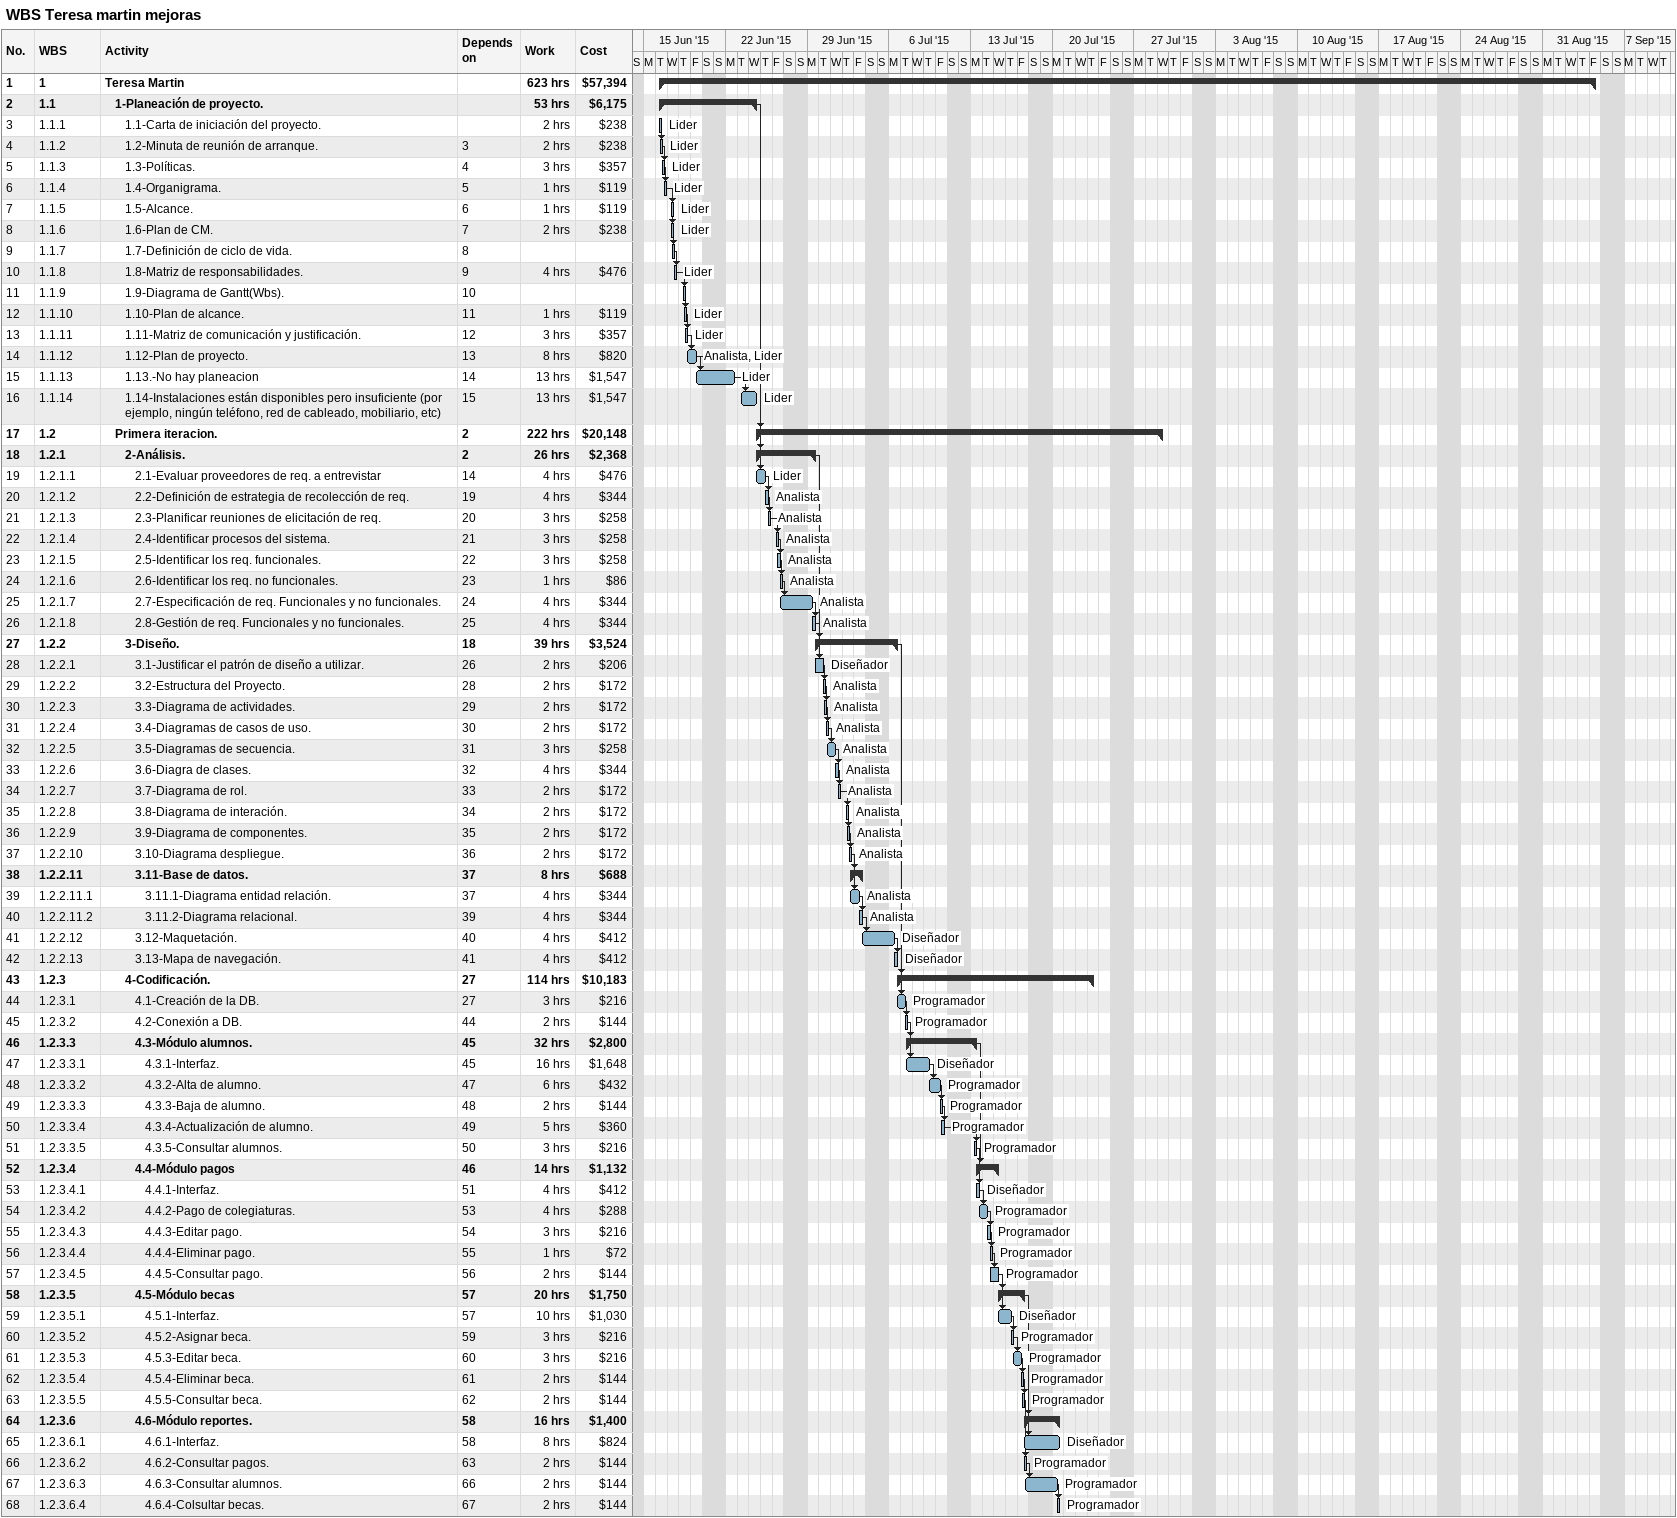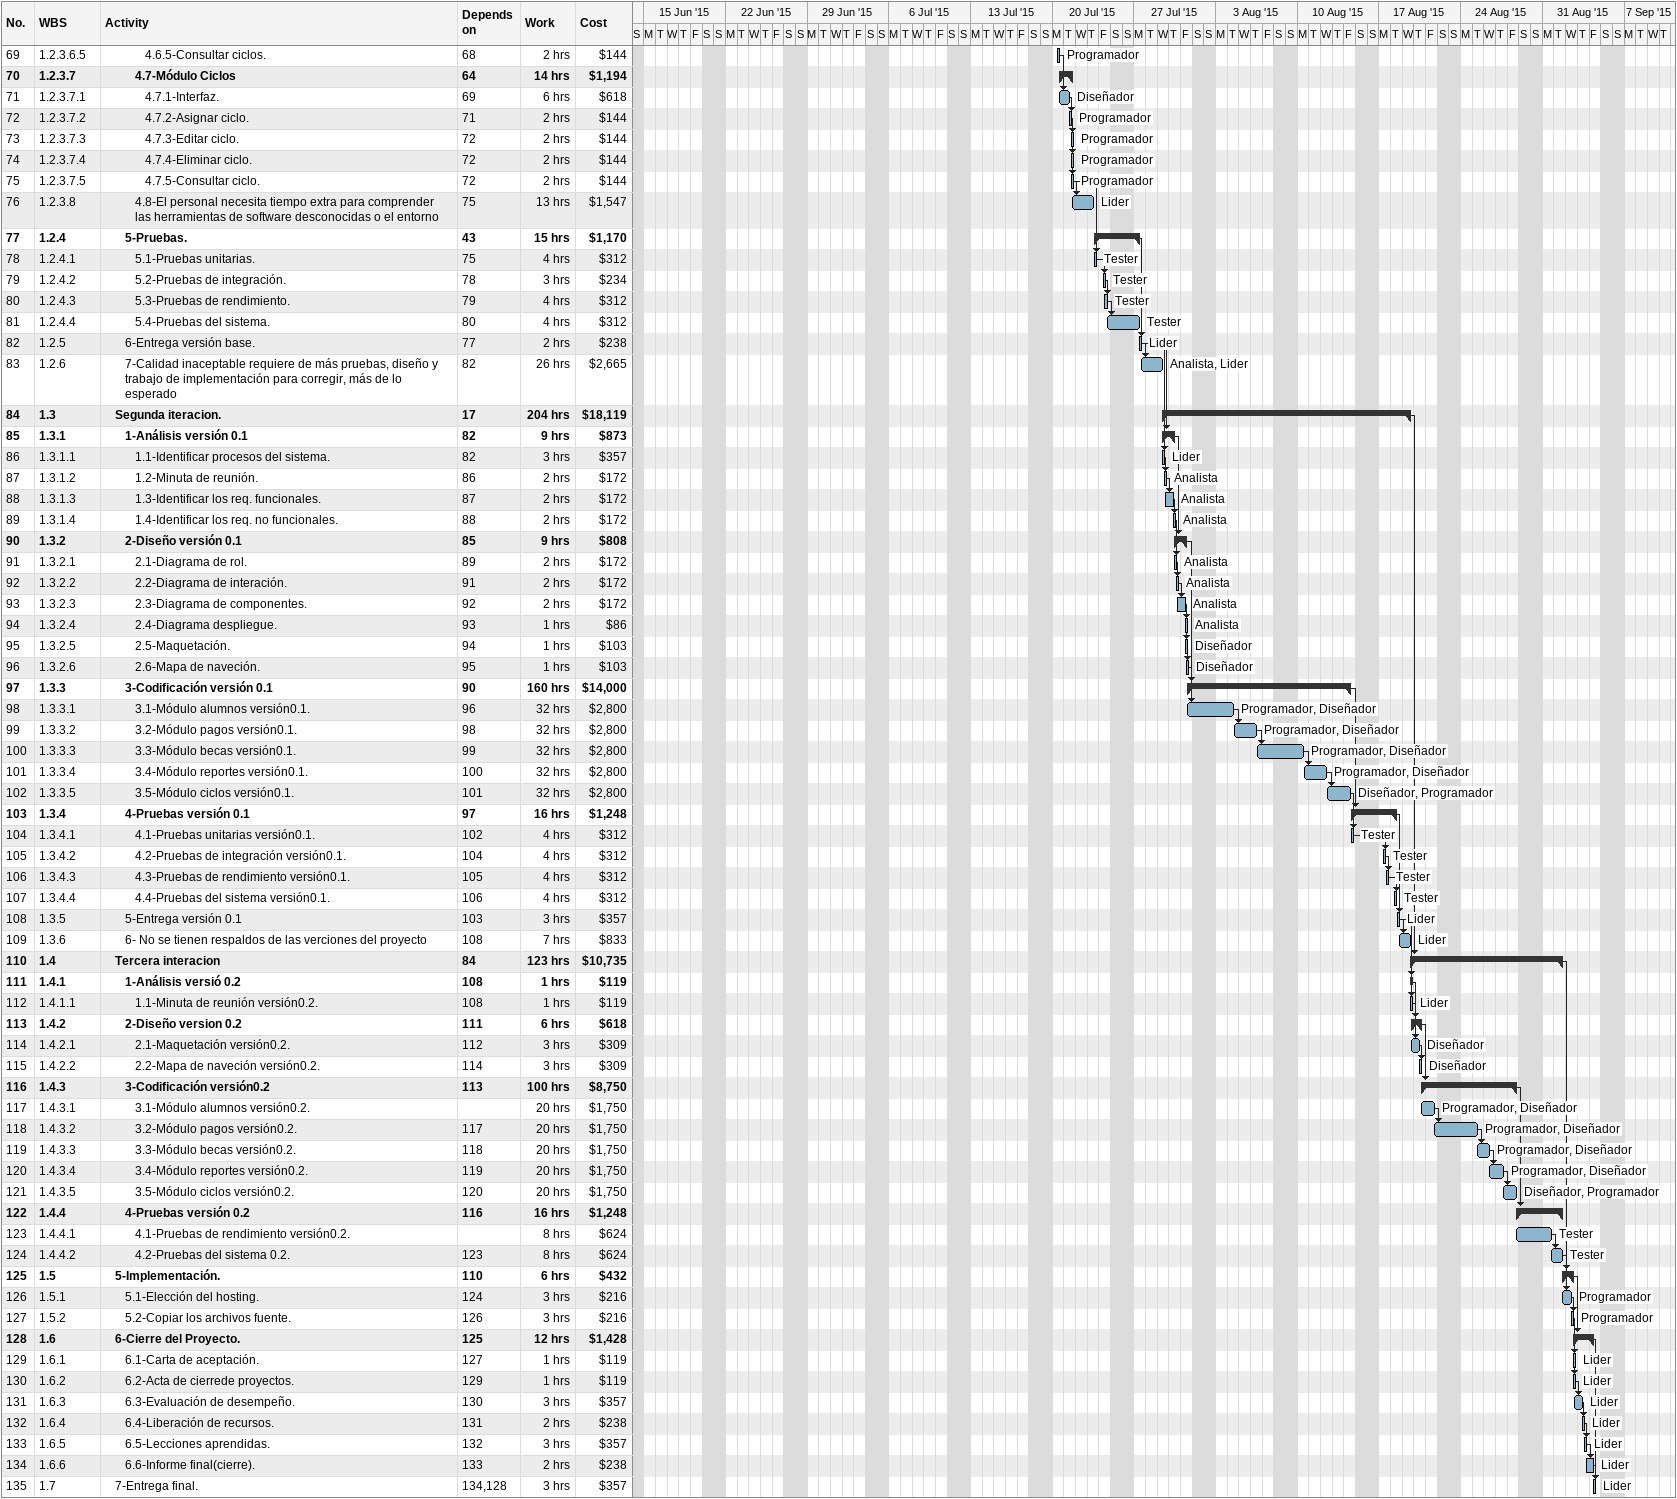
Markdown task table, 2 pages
WBS Teresa martin mejoras

| ID | WBS | Task | Start | Finish | Predecessors | Resources | Work (h) | Cost ($) |
|---|---|---|---|---|---|---|---|---|
| 1 | 1 | **Teresa Martin** | 2015-06-16 | 2015-09-04 |  |  | 623 | 57394 |
| 2 | 1.1 | **1-Planeación de proyecto.** | 2015-06-16 | 2015-06-24 |  |  | 53 | 6175 |
| 3 | 1.1.1 | 1.1-Carta de iniciación del proyecto. | 2015-06-16 | 2015-06-16 |  | Lider | 2 | 238 |
| 4 | 1.1.2 | 1.2-Minuta de reunión de arranque. | 2015-06-16 | 2015-06-16 | 3 | Lider | 2 | 238 |
| 5 | 1.1.3 | 1.3-Políticas. | 2015-06-16 | 2015-06-16 | 4 | Lider | 3 | 357 |
| 6 | 1.1.4 | 1.4-Organigrama. | 2015-06-16 | 2015-06-16 | 5 | Lider | 1 | 119 |
| 7 | 1.1.5 | 1.5-Alcance. | 2015-06-17 | 2015-06-17 | 6 | Lider | 1 | 119 |
| 8 | 1.1.6 | 1.6-Plan de CM. | 2015-06-17 | 2015-06-17 | 7 | Lider | 2 | 238 |
| 9 | 1.1.7 | 1.7-Definición de ciclo de vida. | 2015-06-17 | 2015-06-17 | 8 |  |  |  |
| 10 | 1.1.8 | 1.8-Matriz de responsabilidades. | 2015-06-17 | 2015-06-17 | 9 | Lider | 4 | 476 |
| 11 | 1.1.9 | 1.9-Diagrama de Gantt(Wbs). | 2015-06-18 | 2015-06-18 | 10 |  |  |  |
| 12 | 1.1.10 | 1.10-Plan de alcance. | 2015-06-18 | 2015-06-18 | 11 | Lider | 1 | 119 |
| 13 | 1.1.11 | 1.11-Matriz de comunicación y justificación. | 2015-06-18 | 2015-06-18 | 12 | Lider | 3 | 357 |
| 14 | 1.1.12 | 1.12-Plan de proyecto. | 2015-06-18 | 2015-06-19 | 13 | Analista, Lider | 8 | 820 |
| 15 | 1.1.13 | 1.13.-No hay planeacion | 2015-06-19 | 2015-06-22 | 14 | Lider | 13 | 1547 |
| 16 | 1.1.14 | 1.14-Instalaciones están disponibles pero insuficiente (por ejemplo, ningún teléfono, red de cableado, mobiliario, etc) | 2015-06-23 | 2015-06-24 | 15 | Lider | 13 | 1547 |
| 17 | 1.2 | **Primera iteracion.** | 2015-06-24 | 2015-07-29 | 2 |  | 222 | 20148 |
| 18 | 1.2.1 | **2-Análisis.** | 2015-06-24 | 2015-06-29 | 2 |  | 26 | 2368 |
| 19 | 1.2.1.1 | 2.1-Evaluar proveedores de req. a entrevistar | 2015-06-24 | 2015-06-25 | 14 | Lider | 4 | 476 |
| 20 | 1.2.1.2 | 2.2-Definición de estrategia de recolección de req. | 2015-06-25 | 2015-06-25 | 19 | Analista | 4 | 344 |
| 21 | 1.2.1.3 | 2.3-Planificar reuniones de elicitación de req. | 2015-06-25 | 2015-06-25 | 20 | Analista | 3 | 258 |
| 22 | 1.2.1.4 | 2.4-Identificar procesos del sistema. | 2015-06-26 | 2015-06-26 | 21 | Analista | 3 | 258 |
| 23 | 1.2.1.5 | 2.5-Identificar los req. funcionales. | 2015-06-26 | 2015-06-26 | 22 | Analista | 3 | 258 |
| 24 | 1.2.1.6 | 2.6-Identificar los req. no funcionales. | 2015-06-26 | 2015-06-26 | 23 | Analista | 1 | 86 |
| 25 | 1.2.1.7 | 2.7-Especificación de req. Funcionales y no funcionales. | 2015-06-26 | 2015-06-29 | 24 | Analista | 4 | 344 |
| 26 | 1.2.1.8 | 2.8-Gestión de req. Funcionales y no funcionales. | 2015-06-29 | 2015-06-29 | 25 | Analista | 4 | 344 |
| 27 | 1.2.2 | **3-Diseño.** | 2015-06-29 | 2015-07-06 | 18 |  | 39 | 3524 |
| 28 | 1.2.2.1 | 3.1-Justificar el patrón de diseño a utilizar. | 2015-06-29 | 2015-06-30 | 26 | Diseñador | 2 | 206 |
| 29 | 1.2.2.2 | 3.2-Estructura del Proyecto. | 2015-06-30 | 2015-06-30 | 28 | Analista | 2 | 172 |
| 30 | 1.2.2.3 | 3.3-Diagrama de actividades. | 2015-06-30 | 2015-06-30 | 29 | Analista | 2 | 172 |
| 31 | 1.2.2.4 | 3.4-Diagramas de casos de uso. | 2015-06-30 | 2015-06-30 | 30 | Analista | 2 | 172 |
| 32 | 1.2.2.5 | 3.5-Diagramas de secuencia. | 2015-06-30 | 2015-07-01 | 31 | Analista | 3 | 258 |
| 33 | 1.2.2.6 | 3.6-Diagra de clases. | 2015-07-01 | 2015-07-01 | 32 | Analista | 4 | 344 |
| 34 | 1.2.2.7 | 3.7-Diagrama de rol. | 2015-07-01 | 2015-07-01 | 33 | Analista | 2 | 172 |
| 35 | 1.2.2.8 | 3.8-Diagrama de interación. | 2015-07-02 | 2015-07-02 | 34 | Analista | 2 | 172 |
| 36 | 1.2.2.9 | 3.9-Diagrama de componentes. | 2015-07-02 | 2015-07-02 | 35 | Analista | 2 | 172 |
| 37 | 1.2.2.10 | 3.10-Diagrama despliegue. | 2015-07-02 | 2015-07-02 | 36 | Analista | 2 | 172 |
| 38 | 1.2.2.11 | **3.11-Base de datos.** | 2015-07-02 | 2015-07-03 | 37 |  | 8 | 688 |
| 39 | 1.2.2.11.1 | 3.11.1-Diagrama entidad relación. | 2015-07-02 | 2015-07-03 | 37 | Analista | 4 | 344 |
| 40 | 1.2.2.11.2 | 3.11.2-Diagrama relacional. | 2015-07-03 | 2015-07-03 | 39 | Analista | 4 | 344 |
| 41 | 1.2.2.12 | 3.12-Maquetación. | 2015-07-03 | 2015-07-06 | 40 | Diseñador | 4 | 412 |
| 42 | 1.2.2.13 | 3.13-Mapa de navegación. | 2015-07-06 | 2015-07-06 | 41 | Diseñador | 4 | 412 |
| 43 | 1.2.3 | **4-Codificación.** | 2015-07-06 | 2015-07-23 | 27 |  | 114 | 10183 |
| 44 | 1.2.3.1 | 4.1-Creación de la DB. | 2015-07-06 | 2015-07-07 | 27 | Programador | 3 | 216 |
| 45 | 1.2.3.2 | 4.2-Conexión a DB. | 2015-07-07 | 2015-07-07 | 44 | Programador | 2 | 144 |
| 46 | 1.2.3.3 | **4.3-Módulo alumnos.** | 2015-07-07 | 2015-07-13 | 45 |  | 32 | 2800 |
| 47 | 1.2.3.3.1 | 4.3.1-Interfaz. | 2015-07-07 | 2015-07-09 | 45 | Diseñador | 16 | 1648 |
| 48 | 1.2.3.3.2 | 4.3.2-Alta de alumno. | 2015-07-09 | 2015-07-10 | 47 | Programador | 6 | 432 |
| 49 | 1.2.3.3.3 | 4.3.3-Baja de alumno. | 2015-07-10 | 2015-07-10 | 48 | Programador | 2 | 144 |
| 50 | 1.2.3.3.4 | 4.3.4-Actualización de alumno. | 2015-07-10 | 2015-07-10 | 49 | Programador | 5 | 360 |
| 51 | 1.2.3.3.5 | 4.3.5-Consultar alumnos. | 2015-07-13 | 2015-07-13 | 50 | Programador | 3 | 216 |
| 52 | 1.2.3.4 | **4.4-Módulo pagos** | 2015-07-13 | 2015-07-15 | 46 |  | 14 | 1132 |
| 53 | 1.2.3.4.1 | 4.4.1-Interfaz. | 2015-07-13 | 2015-07-13 | 51 | Diseñador | 4 | 412 |
| 54 | 1.2.3.4.2 | 4.4.2-Pago de colegiaturas. | 2015-07-13 | 2015-07-14 | 53 | Programador | 4 | 288 |
| 55 | 1.2.3.4.3 | 4.4.3-Editar pago. | 2015-07-14 | 2015-07-14 | 54 | Programador | 3 | 216 |
| 56 | 1.2.3.4.4 | 4.4.4-Eliminar pago. | 2015-07-14 | 2015-07-14 | 55 | Programador | 1 | 72 |
| 57 | 1.2.3.4.5 | 4.4.5-Consultar pago. | 2015-07-14 | 2015-07-15 | 56 | Programador | 2 | 144 |
| 58 | 1.2.3.5 | **4.5-Módulo becas** | 2015-07-15 | 2015-07-17 | 57 |  | 20 | 1750 |
| 59 | 1.2.3.5.1 | 4.5.1-Interfaz. | 2015-07-15 | 2015-07-16 | 57 | Diseñador | 10 | 1030 |
| 60 | 1.2.3.5.2 | 4.5.2-Asignar beca. | 2015-07-16 | 2015-07-16 | 59 | Programador | 3 | 216 |
| 61 | 1.2.3.5.3 | 4.5.3-Editar beca. | 2015-07-16 | 2015-07-17 | 60 | Programador | 3 | 216 |
| 62 | 1.2.3.5.4 | 4.5.4-Eliminar beca. | 2015-07-17 | 2015-07-17 | 61 | Programador | 2 | 144 |
| 63 | 1.2.3.5.5 | 4.5.5-Consultar beca. | 2015-07-17 | 2015-07-17 | 62 | Programador | 2 | 144 |
| 64 | 1.2.3.6 | **4.6-Módulo reportes.** | 2015-07-17 | 2015-07-20 | 58 |  | 16 | 1400 |
| 65 | 1.2.3.6.1 | 4.6.1-Interfaz. | 2015-07-17 | 2015-07-20 | 58 | Diseñador | 8 | 824 |
| 66 | 1.2.3.6.2 | 4.6.2-Consultar pagos. | 2015-07-17 | 2015-07-17 | 63 | Programador | 2 | 144 |
| 67 | 1.2.3.6.3 | 4.6.3-Consultar alumnos. | 2015-07-17 | 2015-07-20 | 66 | Programador | 2 | 144 |
| 68 | 1.2.3.6.4 | 4.6.4-Colsultar becas. | 2015-07-20 | 2015-07-20 | 67 | Programador | 2 | 144 |
| 69 | 1.2.3.6.5 | 4.6.5-Consultar ciclos. | 2015-07-20 | 2015-07-20 | 68 | Programador | 2 | 144 |
| 70 | 1.2.3.7 | **4.7-Módulo Ciclos** | 2015-07-20 | 2015-07-21 | 64 |  | 14 | 1194 |
| 71 | 1.2.3.7.1 | 4.7.1-Interfaz. | 2015-07-20 | 2015-07-21 | 69 | Diseñador | 6 | 618 |
| 72 | 1.2.3.7.2 | 4.7.2-Asignar ciclo. | 2015-07-21 | 2015-07-21 | 71 | Programador | 2 | 144 |
| 73 | 1.2.3.7.3 | 4.7.3-Editar ciclo. | 2015-07-21 | 2015-07-21 | 72 | Programador | 2 | 144 |
| 74 | 1.2.3.7.4 | 4.7.4-Eliminar ciclo. | 2015-07-21 | 2015-07-21 | 72 | Programador | 2 | 144 |
| 75 | 1.2.3.7.5 | 4.7.5-Consultar ciclo. | 2015-07-21 | 2015-07-21 | 72 | Programador | 2 | 144 |
| 76 | 1.2.3.8 | 4.8-El personal necesita tiempo extra para comprender las herramientas de software desconocidas o el entorno | 2015-07-21 | 2015-07-23 | 75 | Lider | 13 | 1547 |
| 77 | 1.2.4 | **5-Pruebas.** | 2015-07-23 | 2015-07-27 | 43 |  | 15 | 1170 |
| 78 | 1.2.4.1 | 5.1-Pruebas unitarias. | 2015-07-23 | 2015-07-23 | 75 | Tester | 4 | 312 |
| 79 | 1.2.4.2 | 5.2-Pruebas de integración. | 2015-07-24 | 2015-07-24 | 78 | Tester | 3 | 234 |
| 80 | 1.2.4.3 | 5.3-Pruebas de rendimiento. | 2015-07-24 | 2015-07-24 | 79 | Tester | 4 | 312 |
| 81 | 1.2.4.4 | 5.4-Pruebas del sistema. | 2015-07-24 | 2015-07-27 | 80 | Tester | 4 | 312 |
| 82 | 1.2.5 | 6-Entrega versión base. | 2015-07-27 | 2015-07-27 | 77 | Lider | 2 | 238 |
| 83 | 1.2.6 | 7-Calidad inaceptable requiere de más pruebas, diseño y trabajo de implementación para corregir, más de lo esperado | 2015-07-27 | 2015-07-29 | 82 | Analista, Lider | 26 | 2665 |
| 84 | 1.3 | **Segunda iteracion.** | 2015-07-29 | 2015-08-19 | 17 |  | 204 | 18119 |
| 85 | 1.3.1 | **1-Análisis versión 0.1** | 2015-07-29 | 2015-07-30 | 82 |  | 9 | 873 |
| 86 | 1.3.1.1 | 1.1-Identificar procesos del sistema. | 2015-07-29 | 2015-07-29 | 82 | Lider | 3 | 357 |
| 87 | 1.3.1.2 | 1.2-Minuta de reunión. | 2015-07-29 | 2015-07-29 | 86 | Analista | 2 | 172 |
| 88 | 1.3.1.3 | 1.3-Identificar los req. funcionales. | 2015-07-29 | 2015-07-30 | 87 | Analista | 2 | 172 |
| 89 | 1.3.1.4 | 1.4-Identificar los req. no funcionales. | 2015-07-30 | 2015-07-30 | 88 | Analista | 2 | 172 |
| 90 | 1.3.2 | **2-Diseño versión 0.1** | 2015-07-30 | 2015-07-31 | 85 |  | 9 | 808 |
| 91 | 1.3.2.1 | 2.1-Diagrama de rol. | 2015-07-30 | 2015-07-30 | 89 | Analista | 2 | 172 |
| 92 | 1.3.2.2 | 2.2-Diagrama de interación. | 2015-07-30 | 2015-07-30 | 91 | Analista | 2 | 172 |
| 93 | 1.3.2.3 | 2.3-Diagrama de componentes. | 2015-07-30 | 2015-07-31 | 92 | Analista | 2 | 172 |
| 94 | 1.3.2.4 | 2.4-Diagrama despliegue. | 2015-07-31 | 2015-07-31 | 93 | Analista | 1 | 86 |
| 95 | 1.3.2.5 | 2.5-Maquetación. | 2015-07-31 | 2015-07-31 | 94 | Diseñador | 1 | 103 |
| 96 | 1.3.2.6 | 2.6-Mapa de naveción. | 2015-07-31 | 2015-07-31 | 95 | Diseñador | 1 | 103 |
| 97 | 1.3.3 | **3-Codificación versión 0.1** | 2015-07-31 | 2015-08-14 | 90 |  | 160 | 14000 |
| 98 | 1.3.3.1 | 3.1-Módulo alumnos versión0.1. | 2015-07-31 | 2015-08-04 | 96 | Programador, Diseñador | 32 | 2800 |
| 99 | 1.3.3.2 | 3.2-Módulo pagos versión0.1. | 2015-08-04 | 2015-08-06 | 98 | Programador, Diseñador | 32 | 2800 |
| 100 | 1.3.3.3 | 3.3-Módulo becas versión0.1. | 2015-08-06 | 2015-08-10 | 99 | Programador, Diseñador | 32 | 2800 |
| 101 | 1.3.3.4 | 3.4-Módulo reportes versión0.1. | 2015-08-10 | 2015-08-12 | 100 | Programador, Diseñador | 32 | 2800 |
| 102 | 1.3.3.5 | 3.5-Módulo ciclos versión0.1. | 2015-08-12 | 2015-08-14 | 101 | Diseñador, Programador | 32 | 2800 |
| 103 | 1.3.4 | **4-Pruebas versión 0.1** | 2015-08-14 | 2015-08-18 | 97 |  | 16 | 1248 |
| 104 | 1.3.4.1 | 4.1-Pruebas unitarias versión0.1. | 2015-08-14 | 2015-08-14 | 102 | Tester | 4 | 312 |
| 105 | 1.3.4.2 | 4.2-Pruebas de integración versión0.1. | 2015-08-17 | 2015-08-17 | 104 | Tester | 4 | 312 |
| 106 | 1.3.4.3 | 4.3-Pruebas de rendimiento versión0.1. | 2015-08-17 | 2015-08-17 | 105 | Tester | 4 | 312 |
| 107 | 1.3.4.4 | 4.4-Pruebas del sistema versión0.1. | 2015-08-18 | 2015-08-18 | 106 | Tester | 4 | 312 |
| 108 | 1.3.5 | 5-Entrega versión 0.1 | 2015-08-18 | 2015-08-18 | 103 | Lider | 3 | 357 |
| 109 | 1.3.6 | 6- No se tienen respaldos de las verciones del proyecto | 2015-08-18 | 2015-08-19 | 108 | Lider | 7 | 833 |
| 110 | 1.4 | **Tercera interacion** | 2015-08-19 | 2015-09-01 | 84 |  | 123 | 10735 |
| 111 | 1.4.1 | **1-Análisis versió 0.2** | 2015-08-19 | 2015-08-19 | 108 |  | 1 | 119 |
| 112 | 1.4.1.1 | 1.1-Minuta de reunión versión0.2. | 2015-08-19 | 2015-08-19 | 108 | Lider | 1 | 119 |
| 113 | 1.4.2 | **2-Diseño version 0.2** | 2015-08-19 | 2015-08-20 | 111 |  | 6 | 618 |
| 114 | 1.4.2.1 | 2.1-Maquetación versión0.2. | 2015-08-19 | 2015-08-20 | 112 | Diseñador | 3 | 309 |
| 115 | 1.4.2.2 | 2.2-Mapa de naveción versión0.2. | 2015-08-20 | 2015-08-20 | 114 | Diseñador | 3 | 309 |
| 116 | 1.4.3 | **3-Codificación versión0.2** | 2015-08-20 | 2015-08-28 | 113 |  | 100 | 8750 |
| 117 | 1.4.3.1 | 3.1-Módulo alumnos versión0.2. | 2015-08-20 | 2015-08-21 |  | Programador, Diseñador | 20 | 1750 |
| 118 | 1.4.3.2 | 3.2-Módulo pagos versión0.2. | 2015-08-21 | 2015-08-25 | 117 | Programador, Diseñador | 20 | 1750 |
| 119 | 1.4.3.3 | 3.3-Módulo becas versión0.2. | 2015-08-25 | 2015-08-26 | 118 | Programador, Diseñador | 20 | 1750 |
| 120 | 1.4.3.4 | 3.4-Módulo reportes versión0.2. | 2015-08-26 | 2015-08-27 | 119 | Programador, Diseñador | 20 | 1750 |
| 121 | 1.4.3.5 | 3.5-Módulo ciclos versión0.2. | 2015-08-27 | 2015-08-28 | 120 | Diseñador, Programador | 20 | 1750 |
| 122 | 1.4.4 | **4-Pruebas versión 0.2** | 2015-08-28 | 2015-09-01 | 116 |  | 16 | 1248 |
| 123 | 1.4.4.1 | 4.1-Pruebas de rendimiento versión0.2. | 2015-08-28 | 2015-08-31 |  | Tester | 8 | 624 |
| 124 | 1.4.4.2 | 4.2-Pruebas del sistema 0.2. | 2015-08-31 | 2015-09-01 | 123 | Tester | 8 | 624 |
| 125 | 1.5 | **5-Implementación.** | 2015-09-01 | 2015-09-02 | 110 |  | 6 | 432 |
| 126 | 1.5.1 | 5.1-Elección del hosting. | 2015-09-01 | 2015-09-02 | 124 | Programador | 3 | 216 |
| 127 | 1.5.2 | 5.2-Copiar los archivos fuente. | 2015-09-02 | 2015-09-02 | 126 | Programador | 3 | 216 |
| 128 | 1.6 | **6-Cierre del Proyecto.** | 2015-09-02 | 2015-09-04 | 125 |  | 12 | 1428 |
| 129 | 1.6.1 | 6.1-Carta de aceptación. | 2015-09-02 | 2015-09-02 | 127 | Lider | 1 | 119 |
| 130 | 1.6.2 | 6.2-Acta de cierrede proyectos. | 2015-09-02 | 2015-09-02 | 129 | Lider | 1 | 119 |
| 131 | 1.6.3 | 6.3-Evaluación de desempeño. | 2015-09-02 | 2015-09-03 | 130 | Lider | 3 | 357 |
| 132 | 1.6.4 | 6.4-Liberación de recursos. | 2015-09-03 | 2015-09-03 | 131 | Lider | 2 | 238 |
| 133 | 1.6.5 | 6.5-Lecciones aprendidas. | 2015-09-03 | 2015-09-03 | 132 | Lider | 3 | 357 |
| 134 | 1.6.6 | 6.6-Informe final(cierre). | 2015-09-03 | 2015-09-04 | 133 | Lider | 2 | 238 |
| 135 | 1.7 | 7-Entrega final. | 2015-09-04 | 2015-09-04 | 134, 128 | Lider | 3 | 357 |
